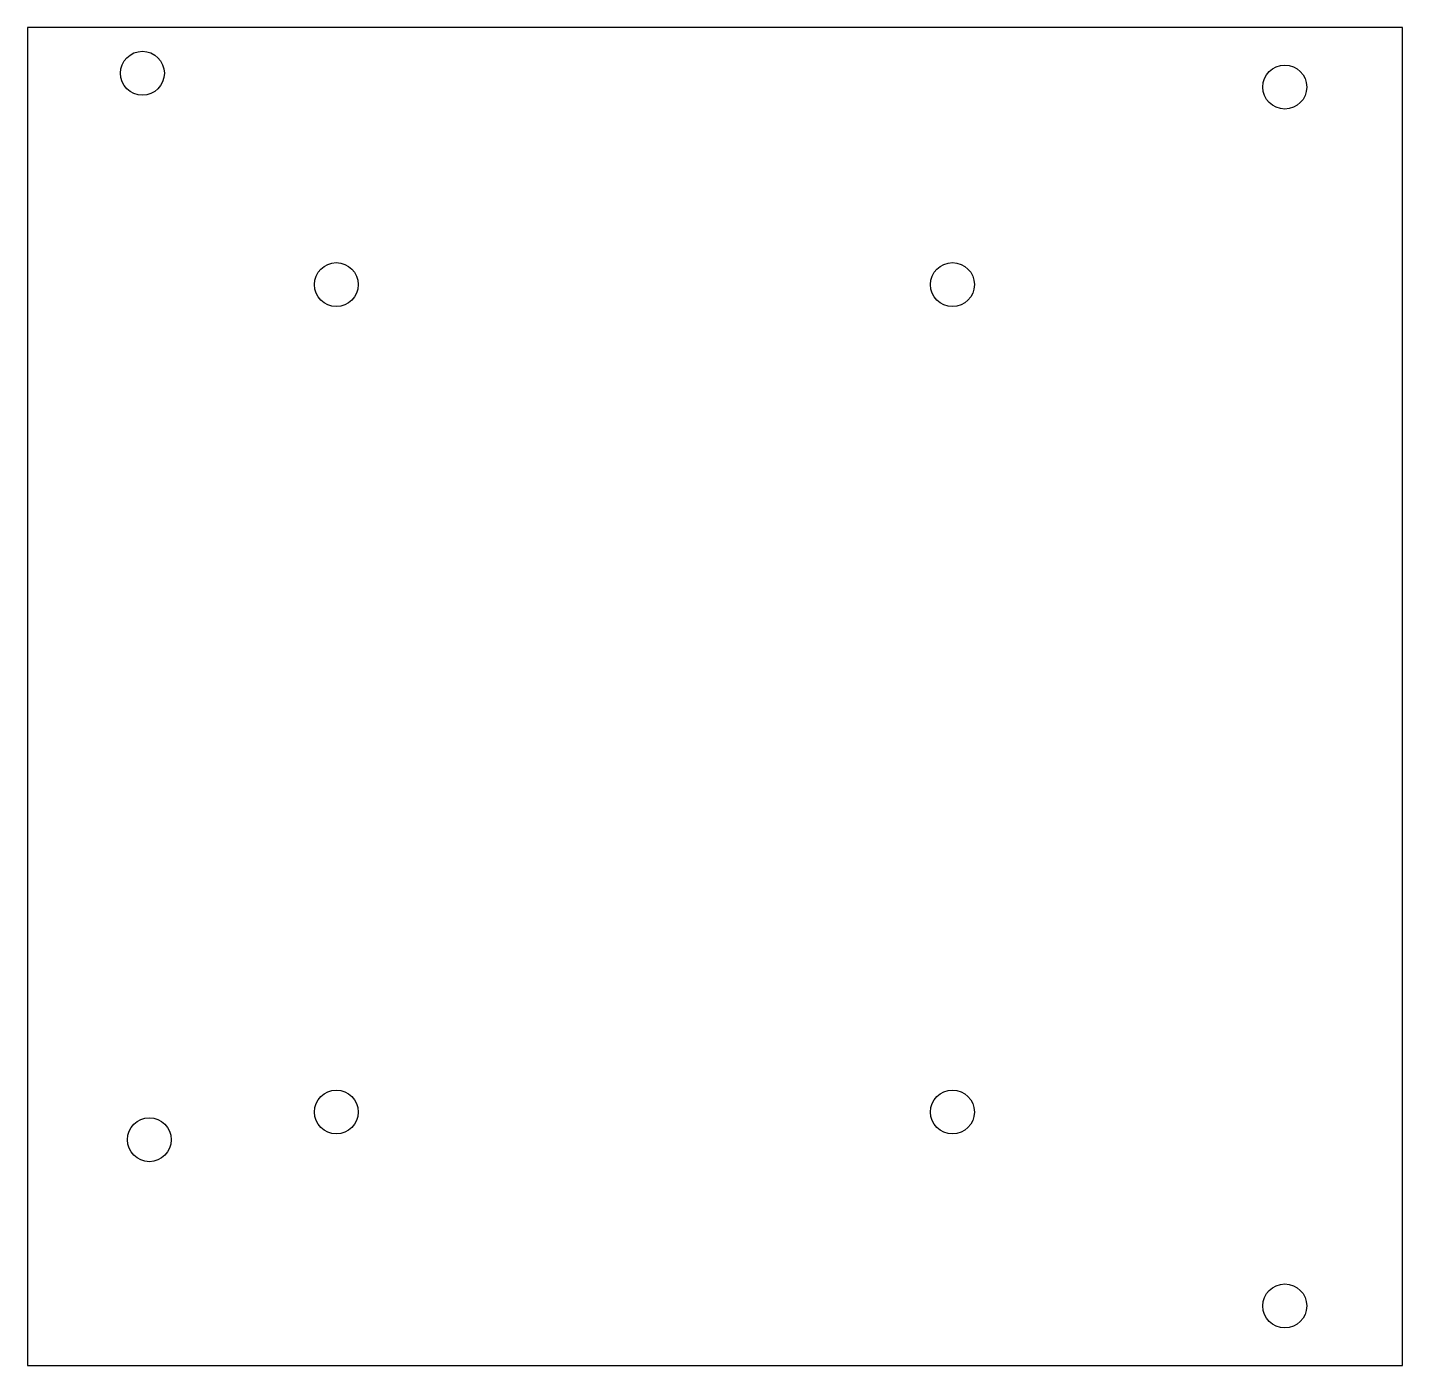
# Model space of a CAD drawing. Header units: millimetres. Extents: x -17.9 to 81.4, y -13.9 to 82.7.
import ezdxf

# ---------------------------------------------------------------- set-up
doc = ezdxf.new("R2010")
doc.units = ezdxf.units.MM

msp = doc.modelspace()

# ---------------------------------------------------------------- linework, layer by layer
at = {"color": 7, "linetype": 'Continuous', "lineweight": 25}
for p, q in [((-17.88, 82.72), (-17.88, -13.88)), ((81.42, 82.72), (-17.88, 82.72)), ((81.42, -13.88), (81.42, 82.72)), ((-17.88, -13.88), (81.42, -13.88))]:
    msp.add_line(p, q, dxfattribs=at)
for centre in [(-9.58, 79.42), (72.92, 78.42), (4.42, 64.16), (48.92, 64.16), (4.42, 4.42), (48.92, 4.42), (-9.08, 2.42), (72.92, -9.58)]:
    msp.add_circle(centre, 1.585, dxfattribs=at)

doc.saveas('drawing.dxf')
